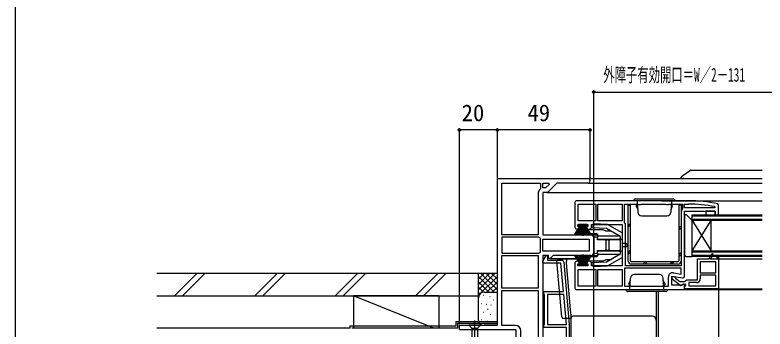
# Model space of a CAD drawing. Units: millimetres, scale not verified. Extents: x -525 to 525, y -783 to 779.
# Drawn here: x -525 to -128.5, y -533.3 to -367.3 of the extents above; entities that cross this region are included whole.
import ezdxf
from ezdxf.enums import TextEntityAlignment as Align

# ---------------------------------------------------------------- set-up
doc = ezdxf.new("R2010")
doc.units = ezdxf.units.MM
doc.header["$LTSCALE"] = 4
for name, color, linetype in [('0-2_YKK_11', 7, 'Continuous'), ('0-4_YKK_12', 2, 'Continuous'), ('0-5_YKK_13', 4, 'Continuous'), ('0-7_YKK_D', 6, 'Continuous'), ('0-8_YKK_ZWAK', 7, 'Continuous'), ('0-9_YSS_K', 3, 'Continuous'), ('0-A_YSS_KE', 3, 'Continuous')]:
    doc.layers.add(name, color=color, linetype=linetype)
doc.styles.add('ＭＳ ゴシック', font='')
doc.styles.get('ＭＳ ゴシック').set_extended_font_data('MS Gothic')

msp = doc.modelspace()

# ---------------------------------------------------------------- linework, layer by layer
at = {"layer": '0-2_YKK_11'}
for p, q in [((-229, -466.5), (-229, -479.5)), ((-169, -465.5), (-228, -465.5)), ((-172.8, -471.5), (-172.8, -500)), ((-155.05, -468.605), (-155.106, -469.2)), ((-219, -485), (-219, -493)), ((-234.895, -497.913), (-232.004, -530.957)), ((-229, -498.5), (-229, -511.5))]:
    msp.add_line(p, q, dxfattribs=at)
for points in [[(-270, -531.3), (-270, -453.8), (-222.2, -453.8)], [(-267.6, -483.5), (-267.6, -456.2), (-247.2, -456.2), (-247.2, -459.008), (-247.377, -459.389)], [(-222.2, -456.2), (-238.6, -456.2), (-243.5, -461.1), (-246, -461.1), (-246, -483.5), (-220.5, -483.5)], [(-248.4, -461.6), (-248.4, -483.5), (-267.6, -483.5)], [(-202.693, -477.077), (-202.8, -476.768), (-202.8, -467.3), (-195.666, -467.3), (-195.233, -467.55), (-194.367, -467.55), (-193.934, -467.3), (-181.066, -467.3), (-180.633, -467.55), (-179.767, -467.55), (-179.334, -467.3), (-172.2, -467.3), (-172.2, -469.768), (-172.307, -470.077)], [(-171, -505.3), (-171, -471), (-154.8, -471), (-154.8, -473), (-153, -473), (-153, -467.587), (-153.399, -467.097)], [(-155.106, -469.2), (-171, -469.2), (-171, -467.3), (-169, -467.3)], [(-228, -480.5), (-226.3, -480.5), (-226.3, -479.2), (-227.5, -479.2), (-227.5, -478), (-222.1, -478), (-222.1, -479.2), (-223.3, -479.2), (-223.3, -480.5), (-221.3, -480.5)], [(-220.3, -479.5), (-220.3, -478), (-204, -478), (-204, -500), (-220.3, -500), (-220.3, -498.5)], [(-172.8, -500), (-202.2, -500), (-202.2, -478.5)], [(-247.711, -484.876), (-248.092, -484.7), (-267.6, -484.7), (-267.6, -493.3)], [(-247.377, -492.789), (-247.2, -492.408), (-247.2, -485.592), (-247.377, -485.211)], [(-267.6, -493.3), (-248.092, -493.3), (-247.711, -493.124)], [(-233.5, -542.5), (-233.5, -532.5), (-245.5, -532.5), (-245.5, -531.5), (-245.25, -531.067), (-245, -530.634), (-245, -515.366), (-245.25, -514.933), (-245.5, -514.5), (-245.5, -513.5), (-235.037, -513.5), (-236.349, -498.5), (-246, -498.5), (-246, -497.464), (-244.25, -494.433), (-243.5, -494.634), (-243.5, -497), (-235.891, -497)], [(-220.5, -494.5), (-240.5, -494.5), (-242, -496), (-243, -496), (-243, -494.5), (-246, -494.5), (-246, -545.5), (-243, -545.5), (-243, -544), (-242, -544), (-240.5, -545.5), (-220.5, -545.5)], [(-173.52, -510.088), (-177.5, -506.978), (-177.5, -505.5), (-176.5, -505.5), (-176, -506.001), (-175.808, -506.397), (-173.5, -508.2), (-170.795, -508.2), (-170.298, -507.75), (-169.8, -507.3), (-164.2, -507.3), (-164.2, -496.3), (-158, -496.3), (-156.616, -493.333), (-156.155, -493.52), (-157.117, -496.3), (-153.8, -496.3), (-153.8, -495), (-153, -495), (-153, -512)], [(-221.3, -497.5), (-223.3, -497.5), (-223.3, -498.8), (-222.1, -498.8), (-222.1, -500), (-227.5, -500), (-227.5, -498.8), (-226.3, -498.8), (-226.3, -497.5), (-228, -497.5)], [(-172.8, -501.2), (-202.8, -501.2), (-202.8, -510.7), (-179.6, -510.7), (-179.6, -505.889)], [(-176.901, -503.624), (-172.8, -504.347), (-172.8, -501.2)], [(-228, -512.5), (-171, -512.5), (-171, -509.877), (-171.576, -509.558), (-172.444, -510.1), (-177.8, -510.1), (-177.8, -505.293), (-172.174, -506.285)], [(-168.8, -510.5), (-154.5, -510.5), (-154.5, -504.8), (-162.7, -504.8), (-162.7, -506.8)], [(-153, -512), (-171, -512), (-171, -511), (-170.563, -510.504), (-170.3, -510.206), (-170.3, -509.7), (-171.704, -509.7), (-172.104, -509.9)], [(-164.7, -508.8), (-168.8, -508.8), (-168.8, -510.5)], [(-260.5, -531.4), (-267.6, -531.4), (-267.6, -513), (-248.4, -513)], [(-248.4, -513), (-248.4, -545.5), (-257.6, -545.5), (-257.6, -534.3)], [(-221, -579), (-221, -583.8), (-256, -583.8), (-256, -598.8), (-260, -598.8), (-260, -596.3), (-258.5, -596.3), (-258.5, -583.8), (-260, -583.8), (-260, -533.8), (-290, -533.8), (-290, -531.3), (-270, -531.3)], [(-232, -531.044), (-232, -544)]]:
    msp.add_lwpolyline(points, dxfattribs=at)
for points in [[(-246, -456.2), (-242.867, -456.2), (-242.611, -456.817), (-244.494, -458.7), (-246, -458.7)], [(-227.2, -467.3), (-218, -467.3), (-218, -476.2), (-227.2, -476.2)], [(-216.8, -467.3), (-204, -467.3), (-204, -476.2), (-216.8, -476.2)], [(-246, -485.9), (-221.4, -485.9), (-221.4, -492.1), (-246, -492.1)], [(-248.4, -511.8), (-267.6, -511.8), (-267.6, -494.5), (-248.4, -494.5)], [(-158, -496.3), (-156.616, -493.333), (-156.155, -493.52), (-157.117, -496.3)], [(-153.8, -495), (-153.8, -496.3), (-153, -496.3), (-153, -495)], [(-154.5, -497.8), (-162.7, -497.8), (-162.7, -503.6), (-154.5, -503.6)], [(-218, -510.7), (-227.2, -510.7), (-227.2, -501.8), (-218, -501.8)], [(-216.8, -501.8), (-204, -501.8), (-204, -510.7), (-216.8, -510.7)], [(-233.506, -531), (-234.906, -515), (-243.5, -515), (-243.5, -531)]]:
    msp.add_lwpolyline(points, close=True, dxfattribs=at)
for centre, radius, start, end in [((-222.2, -455), 1.2, 269.99999, 90.00001), ((-245.5, -461.6), 2.9, 130.32022, 180.00001), ((-228, -466.5), 1, 90.00001, 179.99999), ((-169, -542.5), 77, 78.31011, 90), ((-169, -542.5), 75.2, 79.30948, 90.00001), ((-170.5, -471.5), 2.3, 141.7868, 180), ((-228, -479.5), 1, 180.00001, 269.99999), ((-221.3, -479.5), 1, 270.00001, 359.99999), ((-204.5, -478.5), 2.3, 0, 38.2132), ((-220.5, -485), 1.5, 0.00001, 89.99999), ((-245.5, -483), 2.9, 220.32022, 229.67978), ((-245.5, -495), 2.9, 130.32022, 139.67978), ((-220.5, -493), 1.5, 270.00001, 359.99999), ((-235.891, -498), 1, 5.00001, 90.00002), ((-228, -498.5), 1, 90.00001, 179.99999), ((-221.3, -498.5), 1, 0.00001, 89.99999), ((-177.3, -505.889), 2.3, 80.00001, 179.99999), ((-172, -505.3), 1, 260.00002, 0), ((-164.7, -506.8), 2, 270.00001, 359.99999), ((-172.904, -509.3), 1, 232.00002, 323.13011), ((-228, -511.5), 1, 180.00001, 269.99999), ((-233, -531.044), 1, 359.99981, 4.99978), ((-260.5, -534.3), 2.9, 0.00001, 89.99999)]:
    msp.add_arc(centre, radius, start, end, dxfattribs=at)
at = {"layer": '0-4_YKK_12'}
for p, q in [((-222.2, -453.8), (-130, -453.8)), ((-222.2, -456.2), (-130, -456.2)), ((-243.707, -461.1), (-130, -461.1)), ((-183, -465.5), (-130, -465.5)), ((-167, -495), (-167, -473)), ((-167, -473), (-130, -473)), ((-130, -473.7), (-167, -473.7)), ((-167, -475.3), (-130, -475.3)), ((-130, -476), (-167, -476)), ((-167, -492), (-157, -476)), ((-220.5, -483.5), (-217, -483.5)), ((-220.5, -494.5), (-217, -494.5)), ((-167, -492), (-130, -492)), ((-130, -492.7), (-167, -492.7)), ((-167, -494.3), (-130, -494.3)), ((-130, -495), (-167, -495)), ((-242.207, -496), (-221.532, -496)), ((-153, -496.3), (-130, -496.3)), ((-185, -513.5), (-185, -544)), ((-171.5, -512.5), (-130, -512.5)), ((-168.5, -512), (-130, -512))]:
    msp.add_line(p, q, dxfattribs=at)
msp.add_lwpolyline([(-167, -476), (-157, -492), (-157, -476)], dxfattribs=at)
at = {"layer": '0-5_YKK_13'}
for p, q in [((-171.932, -452.202), (-167.929, -449.391)), ((-167.642, -449.3), (-130, -449.3)), ((-172.575, -452.654), (-171.932, -452.202)), ((-171.3, -453.8), (-130, -453.8)), ((-200.8, -497.4), (-200.8, -467.8)), ((-200.8, -467.8), (-199.6, -467.8)), ((-199.6, -497.3), (-199.6, -467.8)), ((-176, -465.5), (-198, -465.5)), ((-197, -464.5), (-177, -464.5)), ((-196.5, -468.7), (-196.5, -467.8)), ((-196.5, -468.8), (-196.5, -467.8)), ((-196.5, -467.8), (-195.88, -467.8)), ((-196, -465.5), (-195.68, -471.605)), ((-178, -465.5), (-178.32, -471.605)), ((-177.5, -467.8), (-178.121, -467.8)), ((-177.5, -468.8), (-177.5, -467.8)), ((-172.8, -467.8), (-172.8, -497.4)), ((-196.5, -468.8), (-195.76, -470.082)), ((-177.5, -468.8), (-178.24, -470.082)), ((-193.683, -473.5), (-180.317, -473.5)), ((-167, -476), (-170, -473)), ((-229.272, -483.5), (-226.3, -478.8)), ((-226.1, -478.8), (-228.358, -483.5)), ((-225.9, -478.8), (-227.564, -483.5)), ((-222.55, -478), (-227.05, -478)), ((-226.889, -483.5), (-225.7, -478.8)), ((-225.5, -478.8), (-226.332, -483.5)), ((-225.894, -483.5), (-225.3, -478.8)), ((-225.1, -478.8), (-225.576, -483.5)), ((-225, -478.8), (-225, -484)), ((-224.6, -478.8), (-224.6, -484)), ((-224.5, -478.8), (-224.025, -483.5)), ((-223.706, -483.5), (-224.3, -478.8)), ((-224.1, -478.8), (-223.268, -483.5)), ((-222.711, -483.5), (-223.9, -478.8)), ((-223.7, -478.8), (-222.036, -483.5)), ((-223.5, -478.8), (-221.242, -483.5)), ((-220.328, -483.5), (-223.3, -478.8)), ((-220, -478.748), (-220, -479.715)), ((-220, -479.715), (-212.362, -479.981)), ((-211.794, -478), (-219, -477.748)), ((-204, -482.5), (-211.794, -478)), ((-200.8, -478.517), (-199.6, -477.317)), ((-200.8, -479.517), (-199.6, -478.317)), ((-174, -480.002), (-172.8, -478.802)), ((-222, -481.3), (-221.148, -482.577)), ((-214, -480.8), (-221.5, -480.8)), ((-220.732, -482.8), (-217.5, -482.8)), ((-217, -483.3), (-217, -484.5)), ((-212.5, -481.5), (-214, -480.8)), ((-209.732, -481.5), (-212.5, -481.5)), ((-212.362, -479.981), (-206, -483.655)), ((-206, -483.655), (-206, -484)), ((-204, -482.304), (-204.634, -482.134)), ((-204, -482.5), (-204, -482.304)), ((-204, -482.5), (-204, -486)), ((-174, -481.002), (-172.8, -479.802)), ((-219, -492.974), (-219, -485.026)), ((-217, -485.5), (-217, -484.5)), ((-217, -486.25), (-217, -485)), ((-217, -485.5), (-217, -486.25)), ((-213, -486.25), (-217, -486.25)), ((-216.5, -484), (-212.857, -484)), ((-212.857, -486), (-216.5, -486)), ((-213, -486.25), (-212.5, -486.25)), ((-212.857, -484), (-205.5, -484)), ((-205.5, -486), (-212.857, -486)), ((-212.5, -491.75), (-212.5, -486.25)), ((-212.5, -486.25), (-212, -486.25)), ((-211.5, -486.25), (-212, -486.25)), ((-211.5, -486.25), (-211, -486.25)), ((-211, -486.25), (-210.5, -486.25)), ((-205.5, -486.25), (-210.5, -486.25)), ((-204, -486), (-205.5, -486)), ((-205.5, -486.25), (-205, -486.25)), ((-205, -484.5), (-205, -485.5)), ((-204, -486), (-204, -486.3)), ((-204, -486.3), (-204, -491.7)), ((-202.3, -488.111), (-204, -488.096)), ((-202.3, -489.889), (-204, -489.904)), ((-202.3, -489.889), (-202.3, -488.111)), ((-202.3, -488.111), (-202.291, -488.111)), ((-202.291, -489.889), (-202.3, -489.889)), ((-200.8, -492.659), (-199.6, -491.459)), ((-229.272, -494.5), (-226.3, -499.2)), ((-226.1, -499.2), (-228.358, -494.5)), ((-225.9, -499.2), (-227.564, -494.5)), ((-226.889, -494.5), (-225.7, -499.2)), ((-225.5, -499.2), (-226.332, -494.5)), ((-225.894, -494.5), (-225.3, -499.2)), ((-225.1, -499.2), (-225.576, -494.5)), ((-225, -499.2), (-225, -494)), ((-224.6, -499.2), (-224.6, -494)), ((-224.5, -499.2), (-224.025, -494.5)), ((-223.706, -494.5), (-224.3, -499.2)), ((-224.1, -499.2), (-223.268, -494.5)), ((-222.711, -494.5), (-223.9, -499.2)), ((-223.7, -499.2), (-222.036, -494.5)), ((-223.5, -499.2), (-221.242, -494.5)), ((-220.328, -494.5), (-223.3, -499.2)), ((-221.148, -495.423), (-222, -496.7)), ((-217.5, -495.2), (-220.732, -495.2)), ((-217, -493.5), (-218.509, -493.474)), ((-217, -491.75), (-213, -491.75)), ((-217, -493), (-217, -491.75)), ((-217, -491.75), (-217, -492.5)), ((-217, -493.5), (-217, -492.5)), ((-217, -493), (-217, -493.5)), ((-217, -493.5), (-217, -494.7)), ((-216.5, -492), (-212.857, -492)), ((-212.857, -494), (-216.5, -494)), ((-212.5, -491.75), (-213, -491.75)), ((-212.857, -492), (-205.5, -492)), ((-205.5, -494), (-212.857, -494)), ((-212, -491.75), (-212.5, -491.75)), ((-206, -494.345), (-212.362, -498.019)), ((-211.5, -491.75), (-212, -491.75)), ((-211.794, -500), (-204, -495.5)), ((-210.5, -491.75), (-211, -491.75)), ((-210.5, -491.75), (-205.5, -491.75)), ((-206, -494), (-206, -494.345)), ((-205.5, -492), (-204, -492)), ((-205, -492.5), (-205, -493.5)), ((-204, -491.7), (-204, -492)), ((-204, -492), (-204, -495.5)), ((-204, -495.696), (-204, -495.5)), ((-200.8, -493.659), (-199.6, -492.459)), ((-174, -494.144), (-172.8, -492.944)), ((-174, -495.144), (-172.8, -493.944)), ((-235.915, -526.887), (-238.496, -497.387)), ((-237.5, -496.3), (-232.5, -496.3)), ((-234.5, -496.3), (-234.5, -496)), ((-233.416, -498.3), (-233.496, -497.387)), ((-231.242, -523.148), (-233.416, -498.3)), ((-232.5, -496.3), (-221.733, -496.3)), ((-221.5, -497.2), (-214, -497.2)), ((-212.362, -498.019), (-220, -498.285)), ((-220, -498.285), (-220, -499.252)), ((-214, -497.2), (-212.5, -496.5)), ((-212.5, -496.5), (-209.732, -496.5)), ((-204.634, -495.866), (-204, -495.696)), ((-174.4, -499), (-199.2, -499)), ((-174.5, -497.8), (-199.1, -497.8)), ((-192.999, -499), (-191.799, -497.8)), ((-191.999, -499), (-190.799, -497.8)), ((-178.856, -499), (-177.656, -497.8)), ((-177.856, -499), (-176.656, -497.8)), ((-222.55, -500), (-227.05, -500)), ((-219, -500.252), (-211.794, -500)), ((-200, -512.5), (-199.68, -506.395)), ((-184.317, -504.5), (-197.683, -504.5)), ((-182, -512.5), (-182.32, -506.395)), ((-200.5, -509.2), (-199.76, -507.918)), ((-200.5, -509.2), (-200.5, -510.2)), ((-200.5, -510.2), (-199.88, -510.2)), ((-181.5, -509.2), (-182.24, -507.918)), ((-181.5, -510.2), (-182.121, -510.2)), ((-181.5, -509.2), (-181.5, -510.2)), ((-181.5, -509.3), (-181.5, -510.2)), ((-202, -512.5), (-180, -512.5)), ((-181, -513.5), (-201, -513.5)), ((-186, -513.5), (-186, -523.148)), ((-231, -525.919), (-231.242, -523.148)), ((-186, -523.148), (-186, -528.622)), ((-231, -527.622), (-231, -525.9)), ((-231, -525.9), (-231, -525.919)), ((-188, -526.623), (-230, -526.623)), ((-282, -528.8), (-282, -558.8)), ((-278.9, -531.3), (-280.45, -532.85)), ((-231, -527.8), (-234.919, -527.8)), ((-231, -528.149), (-231, -527.622)), ((-231, -528.872), (-231, -528.149)), ((-231, -542.7), (-231, -528.872)), ((-186, -528.622), (-186, -529.149)), ((-186, -529.149), (-186, -571.847)), ((-283.55, -532.85), (-283.55, -551.384)), ((-280.45, -532.85), (-280.45, -551.384))]:
    msp.add_line(p, q, dxfattribs=at)
for points in [[(-171.3, -453.8), (-172.8, -453.8), (-172.787, -453.054)], [(-172.8, -467.8), (-174, -467.8), (-174, -497.3)], [(-170, -473), (-171, -473), (-171, -494)], [(-227.05, -478), (-227.05, -478.8), (-222.55, -478.8), (-222.55, -478)], [(-170, -495), (-167, -495), (-167, -476)], [(-218.509, -484.526), (-217, -484.5), (-217, -485)], [(-211, -486.25), (-211, -491.75), (-211.5, -491.75)], [(-205, -486.25), (-205, -491.75), (-205.5, -491.75)], [(-227.05, -500), (-227.05, -499.2), (-222.55, -499.2), (-222.55, -500)], [(-278.9, -531.3), (-285.1, -531.3), (-283.55, -532.85), (-280.45, -532.85)]]:
    msp.add_lwpolyline(points, dxfattribs=at)
msp.add_lwpolyline([(-159.8, -471), (-159.8, -473), (-154.8, -473), (-154.8, -471)], close=True, dxfattribs=at)
for centre, radius, start, end in [((-167.642, -449.8), 0.5, 90, 125.08621), ((-172.287, -453.063), 0.5, 125.08621, 179), ((-197, -465.5), 1, 90, 180), ((-177, -465.5), 1, 0, 90), ((-193.683, -471.5), 2, 183, 270), ((-180.317, -471.5), 2, 270, 357), ((-219, -478.748), 1, 90, 180), ((-221.5, -481.3), 0.5, 90, 180), ((-220.732, -482.3), 0.5, 213.69007, 270), ((-217.5, -483.3), 0.5, 0, 90), ((-218.5, -485.026), 0.5, 91, 180), ((-216.5, -484.5), 0.5, 90, 180), ((-216.5, -485.5), 0.5, 180, 270), ((-206.3, -486.5), 0.5, 90, 150), ((-205.5, -484.5), 0.5, 0, 90), ((-205.5, -485.5), 0.5, 270, 0), ((-202.3, -489.111), 1, 6.36543, 89.5), ((-202.3, -488.889), 1, 270.5, 353.63457), ((-220.732, -495.7), 0.5, 90, 146.30993), ((-218.5, -492.974), 0.5, 180, 269), ((-217.5, -494.7), 0.5, 270, 0), ((-216.5, -492.5), 0.5, 90, 180), ((-216.5, -493.5), 0.5, 180, 270), ((-206.3, -491.5), 0.5, 210, 270), ((-205.5, -492.5), 0.5, 0, 90), ((-205.5, -493.5), 0.5, 270, 0), ((-170, -494), 1, 180, 270), ((-237.5, -497.3), 1, 90, 185), ((-232.5, -497.3), 1, 90, 185), ((-221.5, -496.7), 0.5, 180, 270), ((-219, -499.252), 1, 180, 270), ((-199.2, -497.4), 1.6, 180, 270), ((-199.1, -497.3), 0.5, 180, 270), ((-174.5, -497.3), 0.5, 270, 0), ((-174.4, -497.4), 1.6, 270, 0), ((-197.683, -506.5), 2, 90, 177), ((-184.317, -506.5), 2, 3, 90), ((-201, -512.5), 1, 180, 270), ((-181, -512.5), 1, 270, 0), ((-234.919, -526.8), 1, 185, 270), ((-230, -527.623), 1, 89.98255, 179.98254), ((-187.999, -528.622), 1.999, 0.01746, 90.01745)]:
    msp.add_arc(centre, radius, start, end, dxfattribs=at)
at = {"layer": '0-7_YKK_D'}
for p, q in [((-219, -546), (-219, -407.05)), ((-219, -408.05), (-99, -408.05)), ((-290, -530.8), (-290, -427.05)), ((-270, -428.05), (-290, -428.05)), ((-270, -453.3), (-270, -427.05)), ((-270, -453.3), (-270, -427.05)), ((-221, -428.05), (-270, -428.05)), ((-221, -454), (-221, -427.05)), ((-153, -512.5), (-153, -711.8))]:
    msp.add_line(p, q, dxfattribs=at)
for centre in [(-219, -408.05), (-290, -428.05), (-270, -428.05), (-270, -428.05), (-221, -428.05)]:
    msp.add_circle(centre, 0.637, dxfattribs=at)
at = {"layer": '0-8_YKK_ZWAK'}
msp.add_line((-525, 747.2), (-525, -782.8), dxfattribs=at)
at = {"layer": '0-9_YSS_K'}
for p, q in [((-440.632, -515.8), (-428.632, -503.8)), ((-436.389, -515.8), (-424.389, -503.8)), ((-398.206, -515.8), (-386.206, -503.8)), ((-393.963, -515.8), (-381.963, -503.8)), ((-355.779, -515.8), (-343.779, -503.8)), ((-351.537, -515.8), (-339.537, -503.8)), ((-313.353, -515.8), (-301.353, -503.8)), ((-309.11, -515.8), (-297.11, -503.8)), ((-280, -503.8), (-270, -503.8)), ((-280, -516.8), (-280, -503.8)), ((-271.142, -503.8), (-280, -512.658)), ((-273.971, -503.8), (-280, -509.829)), ((-276.799, -503.8), (-280, -507.001)), ((-279.627, -503.8), (-280, -504.173)), ((-270, -505.486), (-280, -515.486)), ((-271.686, -513.8), (-280, -505.486)), ((-270, -512.658), (-278.858, -503.8)), ((-270, -509.829), (-276.029, -503.8)), ((-270, -507.001), (-273.201, -503.8)), ((-270, -504.173), (-270.373, -503.8)), ((-274.515, -513.8), (-280, -508.315)), ((-277.325, -513.818), (-280, -511.143)), ((-270, -508.315), (-275.485, -513.8)), ((-270, -511.143), (-272.675, -513.818)), ((-279.205, -514.766), (-280, -513.972)), ((-277, -513.8), (-270, -513.8)), ((-303.5, -532.8), (-346, -515.8)), ((-346, -515.8), (-346, -532.8)), ((-301, -515.8), (-346, -515.8)), ((-301, -515.8), (-301, -532.8)), ((-280, -528.8), (-280, -516.8)), ((-277.195, -515.628), (-277.395, -515.628)), ((-273.857, -516.295), (-274.057, -516.295)), ((-272.001, -518.126), (-272.201, -518.126)), ((-278.196, -519.967), (-278.396, -519.967)), ((-275.526, -520.301), (-275.726, -520.301)), ((-274.923, -523.094), (-275.123, -523.094)), ((-273.189, -520.635), (-273.389, -520.635)), ((-277.195, -524.641), (-277.395, -524.641)), ((-273.523, -525.642), (-273.723, -525.642)), ((-278.196, -528.482), (-278.396, -528.482)), ((-270.3, -531.3), (-277, -531.3)), ((-275.192, -529.314), (-275.392, -529.314))]:
    msp.add_line(p, q, dxfattribs=at)
for centre, radius, start, end in [((-277, -516.8), 3, 90, 180), ((-277.392, -528.721), 2.609, 181.73764, 261.34878)]:
    msp.add_arc(centre, radius, start, end, dxfattribs=at)
at = {"layer": '0-A_YSS_KE'}
for p, q in [((-450, -503.8), (-280, -503.8)), ((-292, -529.3), (-270, -529.3)), ((-291, -530.3), (-270, -530.3)), ((-348, -532.8), (-450, -532.8)), ((-348, -531.8), (-348, -532.8))]:
    msp.add_line(p, q, dxfattribs=at)
for points in [[(-450, -515.8), (-280, -515.8), (-280, -503.8)], [(-292, -529.3), (-292, -531.8), (-348, -531.8)], [(-291, -530.3), (-291, -532.8), (-347, -532.8)]]:
    msp.add_lwpolyline(points, dxfattribs=at)

# ---------------------------------------------------------------- texts
at = {"layer": '0-7_YKK_D', "style": 'ＭＳ ゴシック', "width": 0.6}
msp.add_text('外障子有効開口＝W／2－131', height=7.331, dxfattribs=at).set_placement((-214.006, -404.743), align=Align.BOTTOM_LEFT)
at = {"layer": '0-7_YKK_D', "style": 'ＭＳ ゴシック'}
for s, p in [('20', (-288.864, -426.05)), ('49', (-254.057, -426.05))]:
    msp.add_text(s, height=8.798, dxfattribs=at).set_placement(p, align=Align.BOTTOM_LEFT)

doc.saveas('drawing.dxf')
